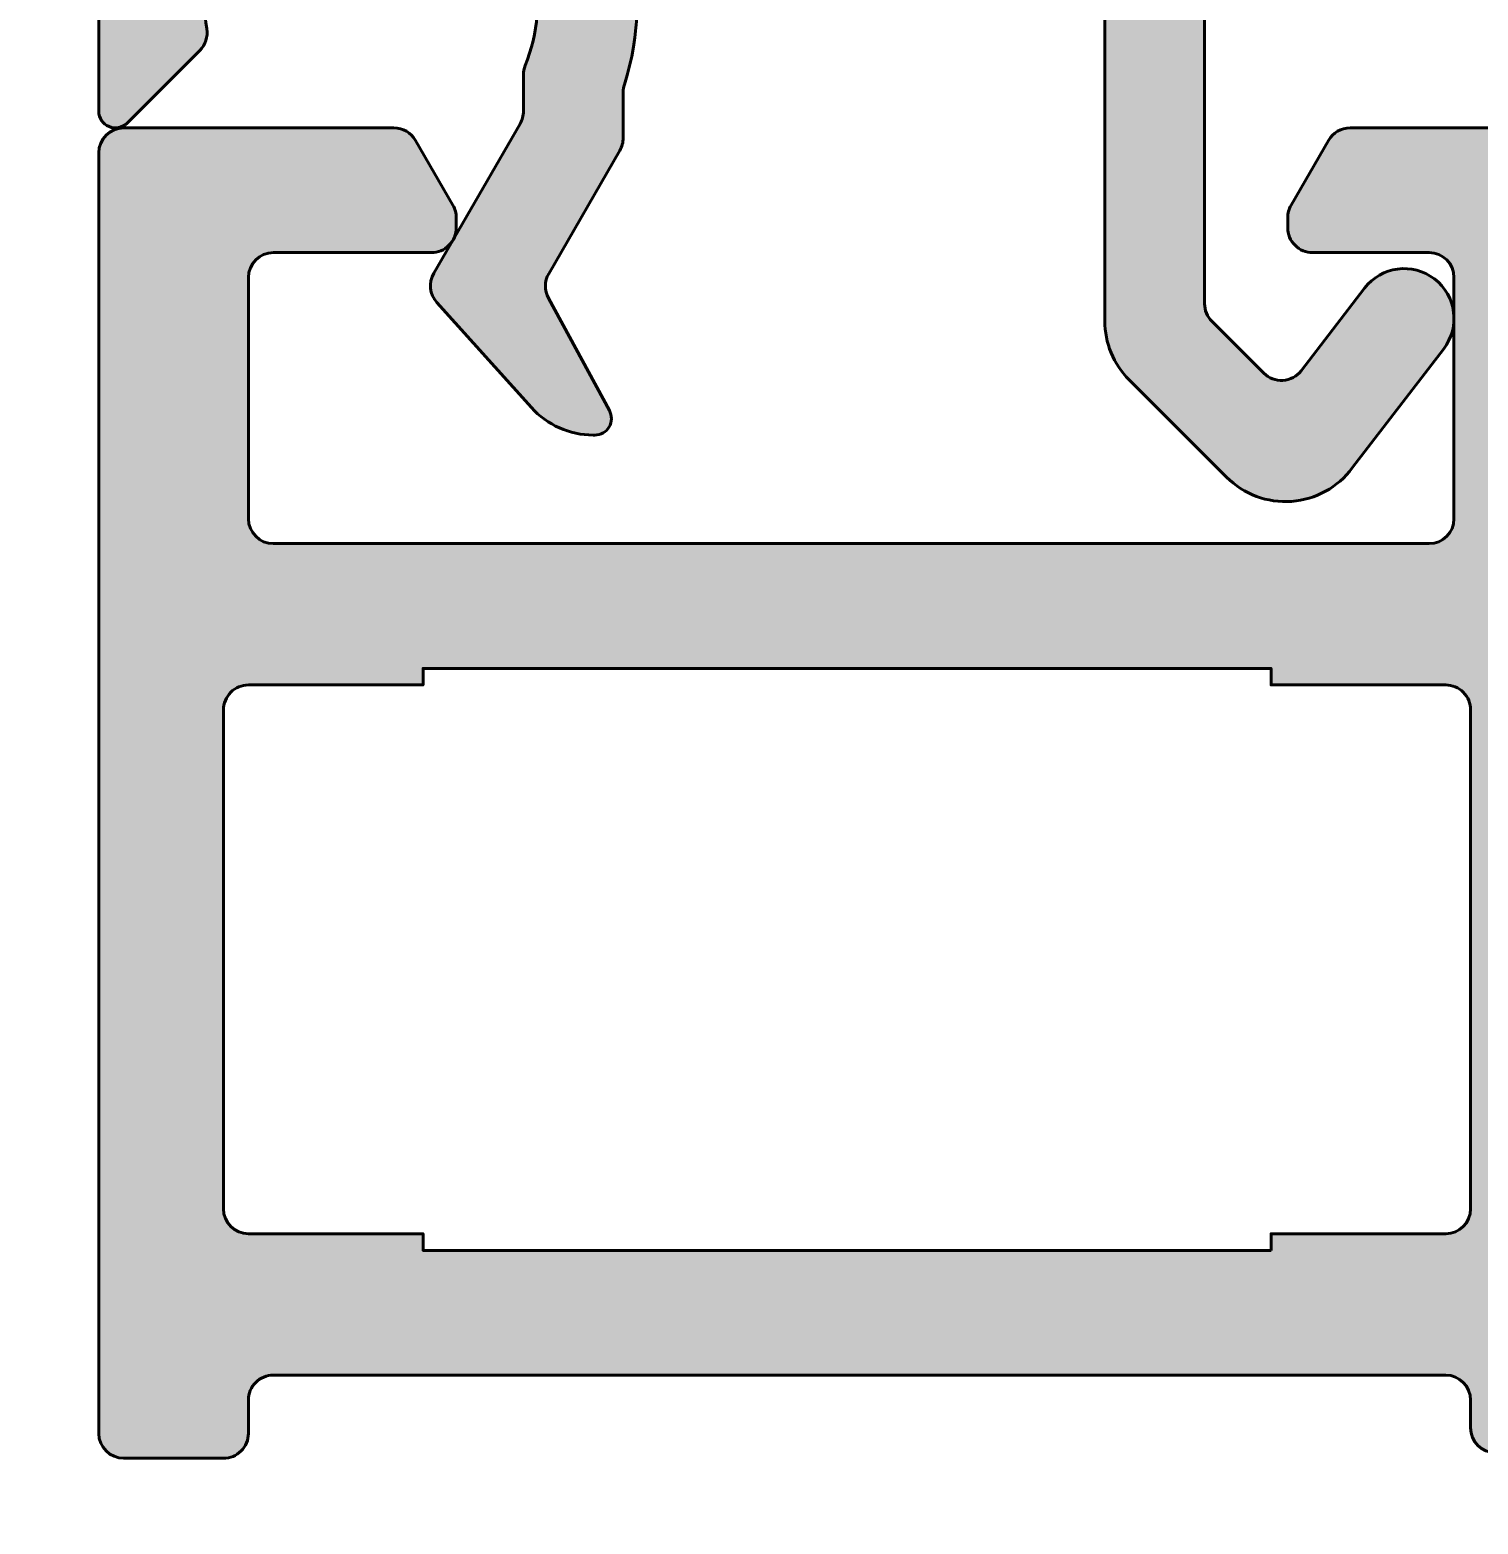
# Model space of a CAD drawing. Header units: millimetres. Extents: x -8 to 2550, y -393 to 1062.
# Drawn here: x 872.84 to 890.26, y 202.76 to 220.73 of the extents above; entities that cross this region are included whole.
import ezdxf

# ---------------------------------------------------------------- set-up
doc = ezdxf.new("R2010")
doc.units = ezdxf.units.MM
doc.header["$LTSCALE"] = 0.25
doc.header["$MEASUREMENT"] = 0
doc.layers.get('0').update_dxf_attribs({"lineweight": 5})
doc.layers.get('Defpoints').update_dxf_attribs({"lineweight": 5})
doc.layers.add('01_Aluminum', color=4, linetype='Continuous', lineweight=40)
doc.layers.add('01_Dimension', color=251, linetype='Continuous', lineweight=9)
doc.layers.add('01_Fill Aluminum', color=7, linetype='Continuous', lineweight=0, true_color=0xdcdcdc)
doc.styles.add('Aluk Text', font='GOTHIC.TTF')
doc.dimstyles.new('ALUK Manual 1-1', dxfattribs={"dimtxt": 2.5, "dimasz": 1, "dimexe": 2, "dimexo": 4, "dimgap": 1.5, "dimtad": 3, "dimdec": 1, "dimdsep": 46, "dimtxsty": 'Aluk Text', "dimblk": 'DOT', "dimcen": 0, "dimclrd": 256, "dimclre": 256, "dimclrt": 2, "dimaunit": 1, "dimadec": 0, "dimazin": 0, "dimtfac": 0.7, "dimtdec": 1, "dimtmove": 0, "dimatfit": 3, "dimldrblk": 'DOT', "dimfxl": 1, "dimtolj": 2, "dimlwd": -1, "dimlwe": -1, "dimarcsym": 0})

# ---------------------------------------------------------------- blocks, each defined once
blk = doc.blocks.new('u20007')
at = {"layer": '01_Fill Aluminum', "ltscale": 0.25}
h = blk.add_hatch(color=256, dxfattribs=at)
h.dxf.hatch_style = 1
edge = h.paths.add_edge_path(flags=16)
edge.add_line((2.700000000003911, 3.900000000000091), (2.700000000003911, 1.799999999999727))
edge.add_arc((3.000000000003638, 1.799999999999727), 0.2999999999997272, 180, 270)
edge.add_line((3.000000000003638, 1.5), (9.000000000006366, 1.5))
edge.add_arc((9.000000000005912, 1.799999999999272), 0.2999999999992722, 270.0000000000868, 360.0000000000869)
edge.add_line((9.300000000005184, 1.799999999999727), (9.300000000005184, 3.900000000000091))
edge.add_line((9.300000000005184, 3.900000000000091), (9.500000000003183, 3.900000000000091))
edge.add_line((9.500000000003183, 3.900000000000091), (9.500000000001819, 8.099999999999909))
edge.add_line((9.500000000001819, 8.099999999999909), (9.30000000000382, 8.099999999999909))
edge.add_line((9.30000000000382, 8.099999999999909), (9.30000000000382, 10.19999999999982))
edge.add_arc((9.00000000000432, 10.2000000000005), 0.2999999999994998, 359.9999999998697, 449.9999999998697)
edge.add_line((9.000000000005002, 10.5), (3.000000000002274, 10.5))
edge.add_arc((3.000000000002501, 10.20000000000005), 0.2999999999999545, 90.00000000004343, 180.0000000000434)
edge.add_line((2.700000000002547, 10.19999999999982), (2.700000000002547, 8.099999999999909))
edge.add_line((2.700000000002547, 8.099999999999909), (2.500000000003638, 8.099999999999909))
edge.add_line((2.500000000003638, 8.099999999999909), (2.500000000005002, 3.900000000000091))
edge.add_line((2.500000000005002, 3.900000000000091), (2.700000000003911, 3.900000000000091))
edge = h.paths.add_edge_path()
edge.add_arc((30.90000000000384, 2), 0.7000000000002728, 180, 269.9999999999814)
edge.add_line((30.90000000000362, 1.299999999999727), (37.10000000000355, 1.300000000000182))
edge.add_arc((37.10000000000355, 2), 0.6999999999998181, 270, 360)
edge.add_line((37.80000000000337, 2), (37.80000000000337, 3.199999999999818))
edge.add_arc((37.5000000000033, 3.199999999999932), 0.3000000000000682, 359.9999999999783, 449.9999999999783)
edge.add_line((37.50000000000341, 3.5), (36.80000000000337, 3.5))
edge.add_arc((36.80000000000337, 3.800000000000182), 0.3000000000001819, 180, 270, ccw=False)
edge.add_arc((37.200000000003, 3.800000000000182), 0.6999999999998181, 90, 180, ccw=False)
edge.add_line((37.200000000003, 4.5), (38.70000000000323, 4.5))
edge.add_arc((38.70000000000312, 4.199999999999932), 0.3000000000000682, -2.1714186004828662e-11, 89.99999999997829, ccw=False)
edge.add_line((39.00000000000318, 4.199999999999818), (39.00000000000318, 0.3000000000001819))
edge.add_arc((38.70000000000323, 0.2999999999999545), 0.2999999999999545, -89.99999999995657, 4.3428372009657323e-11, ccw=False)
edge.add_line((38.70000000000346, 0), (0.3000000000001819, 0))
edge.add_arc((0.2999999999997272, 0.2999999999997272), 0.2999999999997272, 180.0000000000869, 270.0000000000868, ccw=False)
edge.add_line((0, 0.2999999999992724), (0, 1.199999999999818))
edge.add_arc((0.3000000000001819, 1.199999999999818), 0.3000000000001819, 90, 180, ccw=False)
edge.add_line((0.3000000000001819, 1.5), (0.7000000000039108, 1.5))
edge.add_arc((0.7000000000034562, 1.800000000000182), 0.3000000000001819, 270.0000000000868, 360)
edge.add_line((1.000000000003638, 1.800000000000182), (1.000000000003638, 10.19911967894222))
edge.add_line((1.000000000003638, 10.19911967894222), (1.000000000003638, 10.20000000000027))
edge.add_arc((0.7000000000037971, 10.20000000000016), 0.2999999999998408, 2.171258662546913e-11, 90.00000000002171)
edge.add_line((0.7000000000036835, 10.5), (0.3667966235900622, 10.5))
edge.add_arc((0.3667966235902895, 10.80000000000018), 0.3000000000001819, 180, 269.9999999999566, ccw=False)
edge.add_line((0.06679662359010763, 10.80000000000018), (0.06679662359010763, 12.15716389006548))
edge.add_arc((0.3667966235900654, 12.15716389006573), 0.2999999999999578, 165.2335376605682, 180.0000000000478, ccw=False)
edge.add_line((0.0767047997148893, 12.23362782745289), (0.3475067720225979, 13.26100675587122))
edge.add_arc((0.06123736778819641, 13.35072759068278), 0.3000000000000046, 342.5982793228656, 420.3673421366597)
edge.add_arc((0.3084560614562258, 13.78533421454065), 0.2000000000000568, 179.5982793230137, 240.3673421368074, ccw=False)
edge.add_line((0.1084609773367902, 13.786736472749), (0.1084609773367902, 15.33783064630325))
edge.add_arc((0.4084609773370718, 15.33783064630314), 0.3000000000002816, 72.59827932291711, 179.9999999999807, ccw=False)
edge.add_line((0.4981818121484594, 15.62410005053789), (2.418850571978282, 15.0221356003417))
edge.add_arc((2.179595012480831, 14.25875052238382), 0.799999999999496, 27.59827932286089, 72.59827932285759, ccw=False)
edge.add_line((2.888569006318676, 14.62936605910727), (3.035498279247122, 14.34829572309263))
edge.add_arc((2.85825478078758, 14.25564183891138), 0.2000000000001271, -92.40172067706192, 27.59827932295002, ccw=False)
edge.add_line((2.849873649018036, 14.05581752449916), (2.561452094726292, 14.06791464620756))
edge.add_line((2.561452094726292, 14.06791464620756), (1.477388884845595, 12.35981774982201))
edge.add_arc((1.983975984915339, 12.03830645912856), 0.6000000000003705, 147.5982793228854, 179.9999999999805)
edge.add_line((1.383975984914969, 12.03830645912876), (1.383975984914969, 12.00002467801551))
edge.add_arc((1.666818697438296, 12.10002467800575), 0.3000000000426691, 199.4712206296325, 318.1865233489895)
edge.add_arc((2.114010219090511, 11.69999999999994), 0.3000000000000575, 90.00000000000989, 138.18652335383, ccw=False)
edge.add_line((2.11401021909046, 12), (4.619449405288833, 12))
edge.add_arc((4.619449405288606, 12.29999999999995), 0.2999999999999545, 270.0000000000434, 360.0000000000434)
edge.add_line((4.91944940528856, 12.30000000000018), (4.91944940528856, 12.70000000000073))
edge.add_line((4.91944940528856, 12.70000000000073), (4.672231095225015, 14.26675938966491))
edge.add_arc((4.869449405289086, 14.30000000000044), 0.2000000000000158, 90.00000000000739, 189.5671293125979, ccw=False)
edge.add_line((4.86944940528906, 14.50000000000045), (6.469449405289197, 14.5))
edge.add_arc((6.469449405289066, 14.30000000000009), 0.1999999999999122, -9.567129312632687, 89.9999999999626, ccw=False)
edge.add_line((6.666667715353015, 14.26675938966446), (6.419449405288788, 12.70000000000073))
edge.add_line((6.419449405288788, 12.70000000000073), (6.41944940528856, 12.30000000000018))
edge.add_arc((6.719449405288742, 12.30000000000018), 0.3000000000001819, 180, 270)
edge.add_line((6.719449405288742, 12), (9.224888591487797, 12))
edge.add_arc((9.224888591583028, 11.69999999995719), 0.3000000000428091, 41.81347666438728, 90.00000001818768, ccw=False)
edge.add_arc((9.672080113188432, 12.10002467801542), 0.2999999999999799, 221.8134766462161, 340.5287793655257)
edge.add_line((9.954922825663061, 12.00002467801551), (9.954922825663061, 12.03830645912876))
edge.add_arc((9.35492282566269, 12.03830645912856), 0.6000000000003709, 1.950740204629751e-11, 32.40172067711465)
edge.add_line((9.861509925732435, 12.35981774982201), (8.777446715850829, 14.06791464620756))
edge.add_line((8.777446715850829, 14.06791464620756), (8.489025161559994, 14.05581752449916))
edge.add_arc((8.480644029790449, 14.25564183891138), 0.2000000000001273, 152.40172067705, 272.401720677062, ccw=False)
edge.add_line((8.303400531330908, 14.34829572309263), (8.450329804258445, 14.62936605910727))
edge.add_arc((9.159303798096706, 14.25875052238277), 0.8000000000003548, 107.40172067708619, 152.4017206770859, ccw=False)
edge.add_line((8.920048238599747, 15.0221356003417), (10.84071699842957, 15.62410005053789))
edge.add_arc((10.93043783324051, 15.33783064630348), 0.2999999999998243, -4.519051799434237e-11, 107.40172067702, ccw=False)
edge.add_line((11.23043783324033, 15.33783064630325), (11.23043783324033, 13.786736472749))
edge.add_arc((11.0304427491211, 13.78533421454028), 0.1999999999998529, -60.367342136692685, 0.4017206770939765, ccw=False)
edge.add_arc((11.27766144278963, 13.35072759068306), 0.299999999999888, 119.632657863407, 197.4017206771961)
edge.add_line((10.99139203855543, 13.26100675587122), (11.29009182387892, 12.12778803242873))
edge.add_arc((11.00000000000397, 12.05132409504159), 0.2999999999997343, -5.331912689143792e-11, 14.766462339437396, ccw=False)
edge.add_line((11.30000000000371, 12.05132409504131), (11.30000000000371, 2.670156001164742))
edge.add_arc((12.30000000000357, 2.670156001164869), 0.9999999999998685, 180.0000000000073, 268.2642954110766)
edge.add_line((12.2697108733629, 1.670614822019616), (17.90000000000191, 1.5))
edge.add_line((17.90000000000191, 1.5), (28.70000000000346, 1.500000000000455))
edge.add_arc((28.70000000000368, 1.800000000000409), 0.2999999999999545, 269.9999999999566, 359.9999999999566)
edge.add_line((29.00000000000364, 1.800000000000182), (29.00000000000364, 3.199999999999818))
edge.add_arc((28.70000000000346, 3.199999999999818), 0.3000000000001819, 0, 90)
edge.add_line((28.70000000000346, 3.5), (27.80000000000348, 3.500000000000455))
edge.add_arc((27.80000000000365, 3.800000000000466), 0.3000000000000114, 179.9999999999674, 269.99999999996743, ccw=False)
edge.add_line((27.50000000000364, 3.800000000000637), (27.50000000000364, 4.200000000000273))
edge.add_arc((27.80000000000359, 4.200000000000045), 0.2999999999999545, 89.99999999997829, 179.9999999999566, ccw=False)
edge.add_line((27.80000000000371, 4.5), (30.80000000000337, 4.5))
edge.add_arc((30.80000000000359, 3.799999999999955), 0.7000000000000455, 1.858779796748422e-11, 90.00000000001859, ccw=False)
edge.add_arc((31.20000000000346, 3.800000000000182), 0.3000000000001819, -90, 0, ccw=False)
edge.add_line((31.20000000000346, 3.5), (30.50000000000364, 3.5))
edge.add_arc((30.50000000000364, 3.199999999999818), 0.3000000000001819, 90, 180)
edge.add_line((30.20000000000346, 3.199999999999818), (30.20000000000357, 2))
edge = h.paths.add_edge_path(flags=16)
edge.add_line((2.5, 52.90000000000009), (2.700000000000728, 52.90000000000009))
edge.add_line((2.700000000000728, 52.90000000000009), (2.700000000000728, 50.79999999999927))
edge.add_arc((3, 50.79999999999927), 0.2999999999992724, 180, 270)
edge.add_line((3, 50.5), (9, 50.5))
edge.add_arc((9.000000000000455, 50.79999999999973), 0.2999999999997272, 269.9999999999131, 359.9999999999131)
edge.add_line((9.300000000000182, 50.79999999999927), (9.300000000000182, 52.90000000000009))
edge.add_line((9.300000000000182, 52.90000000000009), (9.5, 52.90000000000009))
edge.add_line((9.5, 52.90000000000009), (9.5, 63.09999999999945))
edge.add_line((9.5, 63.09999999999945), (9.300000000000182, 63.09999999999945))
edge.add_line((9.300000000000182, 63.09999999999945), (9.300000000000182, 65.20000000000027))
edge.add_arc((9.000000000000682, 65.19999999999959), 0.2999999999994998, 1.302755197529629e-10, 90.00000000013027)
edge.add_line((9, 65.49999999999909), (3, 65.49999999999909))
edge.add_arc((2.999999999999773, 65.20000000000005), 0.299999999999045, 89.99999999995657, 179.9999999999566)
edge.add_line((2.700000000000728, 65.20000000000027), (2.700000000000728, 63.09999999999945))
edge.add_line((2.700000000000728, 63.09999999999945), (2.5, 63.09999999999945))
edge.add_line((2.5, 63.09999999999945), (2.5, 52.90000000000009))
edge = h.paths.add_edge_path()
edge.add_arc((2.858242133151571, 46.74435816108839), 0.1999999999999049, 332.4017206770909, 452.401720677102)
edge.add_line((2.849861001381896, 46.94418247550038), (2.561439447090152, 46.93208535379199))
edge.add_line((2.561439447090152, 46.93208535379199), (1.477376237209455, 48.64018225017799))
edge.add_arc((1.983963337279251, 48.96169354087146), 0.6000000000004228, 180.000000000021, 212.4017206771133, ccw=False)
edge.add_line((1.383963337278828, 48.96169354087124), (1.383963337278828, 48.99997532198449))
edge.add_arc((1.666806049801991, 48.89997532199392), 0.3000000000426243, 41.81347665098639, 160.5287793702972, ccw=False)
edge.add_arc((2.11399757145377, 49.29999999999988), 0.2999999999998764, 221.8134766462711, 270.0000000000616)
edge.add_line((2.113997571454092, 49), (4.619449405288833, 48.99999999999955))
edge.add_arc((4.619449405288947, 48.6999999999997), 0.2999999999998408, 2.1714186004828662e-11, 90.00000000002171, ccw=False)
edge.add_line((4.919449405288788, 48.69999999999982), (4.919449405288788, 48.29999999999973))
edge.add_line((4.919449405288788, 48.29999999999973), (4.672231095225129, 46.73324061033509))
edge.add_arc((4.8694494052892, 46.69999999999956), 0.2000000000000155, 170.4328706874026, 269.9999999999926)
edge.add_line((4.869449405289174, 46.49999999999955), (6.469449405289197, 46.5))
edge.add_arc((6.469449405289171, 46.70000000000002), 0.2000000000000171, 270.0000000000074, 369.5671293125974)
edge.add_line((6.666667715353242, 46.73324061033554), (6.419449405288901, 48.29999999999973))
edge.add_line((6.419449405288901, 48.29999999999973), (6.419449405288674, 48.69999999999982))
edge.add_arc((6.719449405288572, 48.69999999999965), 0.2999999999998977, 89.99999999996737, 179.9999999999674, ccw=False)
edge.add_line((6.719449405288742, 48.99999999999955), (9.224901239124279, 49))
edge.add_arc((9.224901239220133, 49.30000000004257), 0.3000000000425729, 269.9999999816932, 318.1865233355167)
edge.add_arc((9.672092760825162, 48.89997532198436), 0.2999999999999266, 19.471220634523092, 138.186523353834, ccw=False)
edge.add_line((9.954935473299656, 48.99997532198449), (9.954935473299656, 48.96169354087124))
edge.add_arc((9.354935473299234, 48.96169354087146), 0.6000000000004224, 327.59827932288675, 359.99999999997897, ccw=False)
edge.add_line((9.86152257336903, 48.64018225017799), (8.777459363487424, 46.93208535379199))
edge.add_line((8.777459363487424, 46.93208535379199), (8.489037809196589, 46.94418247550038))
edge.add_arc((8.480656677426914, 46.74435816108839), 0.1999999999999073, 87.59827932289818, 207.598279322909)
edge.add_line((8.303413178967503, 46.65170427690737), (8.45034245189504, 46.37063394089273))
edge.add_arc((9.159316445733355, 46.74124947761737), 0.800000000000463, 207.5982793229206, 252.5982793229208)
edge.add_line((8.920060886236456, 45.9778643996583), (10.84072964606617, 45.37589994946211))
edge.add_arc((10.93045048087727, 45.66216935369629), 0.2999999999996532, 252.5982793229357, 360.0000000000027)
edge.add_line((11.23045048087693, 45.6621693536963), (11.23045048087693, 47.213263527251))
edge.add_arc((11.03045539675771, 47.21466578545974), 0.199999999999837, 359.5982793229024, 420.3673421366949)
edge.add_arc((11.27767409042621, 47.64927240931694), 0.2999999999998845, 162.5982793228035, 240.36734213659412, ccw=False)
edge.add_line((10.99140468619203, 47.73899324412878), (11.26486669925725, 48.77646393738723))
edge.add_arc((11.55495852313259, 48.69999999999983), 0.3000000000001693, 90.00000000003052, 165.2335376605322, ccw=False)
edge.add_line((11.55495852313243, 49), (14.2000000000005, 49.00000000000045))
edge.add_arc((14.19999999999992, 48.70000000000037), 0.3000000000000824, -1.8985701899509877e-11, 89.99999999988938, ccw=False)
edge.add_line((14.5, 48.70000000000027), (14.5, 48.09999999999945))
edge.add_arc((14.79999999999961, 48.09999999999979), 0.2999999999996081, 180.0000000000638, 270.0000000001095)
edge.add_line((14.80000000000018, 47.80000000000018), (15, 47.80000000000018))
edge.add_arc((15, 48.80000000000018), 1, 270, 360)
edge.add_line((16, 48.80000000000018), (16, 51.94944465005347))
edge.add_arc((15.70000000000053, 51.94944465005368), 0.2999999999994714, 359.9999999999592, 419.9999999998779)
edge.add_line((15.85000000000082, 52.20925227118823), (15.06961524227154, 52.65980762113531))
edge.add_arc((14.91961524227057, 52.39999999999853), 0.3000000000017454, 59.99999999997848, 90.00000000000577)
edge.add_line((14.91961524227054, 52.70000000000027), (14.80000000000223, 52.70000000000118))
edge.add_arc((14.80000000000006, 52.40000000000112), 0.3000000000000611, 89.99999999958645, 180.0000000000231)
edge.add_line((14.5, 52.400000000001), (14.5, 51))
edge.add_arc((14.20000000000085, 50.99999999999942), 0.2999999999991481, -89.9999999998501, 1.1129941412946209e-10, ccw=False)
edge.add_line((14.20000000000164, 50.70000000000027), (11.30000000000018, 50.70000000000027))
edge.add_arc((11.30000000000007, 51.00000000000035), 0.3000000000000753, 180.0000000000665, 270.0000000000207, ccw=False)
edge.add_line((11, 51), (11, 64.89999999999918))
edge.add_arc((11.30000000000064, 64.89999999999964), 0.3000000000006366, 90.00000000008691, 180.0000000000869, ccw=False)
edge.add_line((11.30000000000018, 65.20000000000027), (14.20000000000152, 65.20000000000027))
edge.add_arc((14.19999999999993, 64.9000000000002), 0.3000000000000682, -1.9542767404345796e-10, 89.99999999969498, ccw=False)
edge.add_line((14.5, 64.89999999999918), (14.5, 63))
edge.add_arc((14.79999999999984, 63.00000000000011), 0.2999999999998355, 180.0000000000203, 270.0000000000662)
edge.add_line((14.80000000000018, 62.70000000000027), (14.91961524227054, 62.69999999999982))
edge.add_arc((14.91961524227136, 63.00000000000156), 0.300000000001738, 269.9999999998433, 299.999999999848)
edge.add_line((15.06961524227154, 62.74019237886432), (15.85000000000082, 63.19074772881049))
edge.add_arc((15.70000000000074, 63.45055534994492), 0.2999999999992548, 300.0000000000987, 360.000000000152)
edge.add_line((16, 63.45055534994572), (16, 66.70000000000027))
edge.add_arc((15.70000000000085, 66.70000000000086), 0.2999999999991481, 359.9999999998887, 449.9999999998501)
edge.add_line((15.70000000000164, 67), (0.3000000000001819, 67))
edge.add_arc((0.2999999999999545, 66.70000000000005), 0.2999999999999545, 89.99999999995657, 179.9999999999566)
edge.add_line((0, 66.70000000000027), (0, 65.49999999999909))
edge.add_arc((0.2999999999993975, 65.49999999999967), 0.2999999999993975, 180.0000000001113, 270.0000000001498)
edge.add_line((0.3000000000001819, 65.20000000000027), (0.7000000000007276, 65.19999999999982))
edge.add_arc((0.7000000000002672, 64.90000000000009), 0.2999999999997272, -1.737134880386293e-10, 89.99999999991212, ccw=False)
edge.add_line((1, 64.89999999999918), (1, 50.80000000000018))
edge.add_arc((0.6999999999997044, 50.8000000000003), 0.3000000000002956, 270.0000000000434, 359.9999999999783, ccw=False)
edge.add_line((0.6999999999999318, 50.5), (0.3667966235901758, 50.5))
edge.add_arc((0.3667966235902895, 50.19999999999993), 0.3000000000000682, 90.00000000002171, 180.0000000000217)
edge.add_line((0.06679662359022132, 50.19999999999982), (0.06679662359022132, 48.84278812684579))
edge.add_arc((0.366796623590211, 48.84278812684554), 0.2999999999999897, 179.9999999999525, 194.7664623394306)
edge.add_line((0.07670479971500299, 48.76632418945837), (0.3474941243864578, 47.73899324412878))
edge.add_arc((0.06122472015204752, 47.64927240931722), 0.3000000000000119, -60.36734213665858, 17.4017206771332, ccw=False)
edge.add_arc((0.3084434138200805, 47.21466578545935), 0.2000000000000512, 119.6326578631918, 180.4017206769873)
edge.add_line((0.10844832970065, 47.213263527251), (0.10844832970065, 45.6621693536963))
edge.add_arc((0.408448329700763, 45.66216935369663), 0.300000000000113, 180.0000000000624, 287.4017206771267)
edge.add_line((0.4981691645123192, 45.37589994946211), (2.418837924342142, 45.9778643996583))
edge.add_arc((2.17958236484469, 46.74124947761618), 0.7999999999994963, 287.4017206771425, 332.4017206771391)
edge.add_line((2.888556358682536, 46.37063394089273), (3.035485631610982, 46.65170427690737))
at = {"layer": '01_Aluminum'}
blk.add_lwpolyline([(16, 48.80000000000018), (16, 51.94944465005347, 0.2679491924307437), (15.85000000000082, 52.20925227118823), (15.06961524227154, 52.65980762113531, 0.1316524975875167), (14.91961524227054, 52.70000000000027), (14.80000000000223, 52.70000000000118, 0.414213562375326), (14.5, 52.400000000001), (14.5, 51, -0.4142135623728952), (14.20000000000164, 50.70000000000027), (11.30000000000018, 50.70000000000027, -0.4142135623728619), (11, 51), (11, 64.89999999999918, -0.4142135623730951), (11.30000000000018, 65.20000000000027), (14.20000000000152, 65.20000000000027, -0.414213562372529), (14.5, 64.89999999999918), (14.5, 63, 0.4142135623733281), (14.80000000000018, 62.70000000000027), (14.91961524227054, 62.69999999999982, 0.1316524975874178), (15.06961524227154, 62.74019237886432), (15.85000000000082, 63.19074772881049, 0.2679491924313713), (16, 63.45055534994572), (16, 66.70000000000027, 0.4142135623728952), (15.70000000000164, 67), (0.3000000000001819, 67, 0.414213562373095), (0, 66.70000000000027), (0, 65.49999999999909, 0.4142135623732948), (0.3000000000001819, 65.20000000000027), (0.7000000000007276, 65.19999999999982, -0.4142135623735279), (1, 64.89999999999918), (1, 50.80000000000018, -0.414213562372762), (0.6999999999999318, 50.5), (0.3667966235901758, 50.5, 0.414213562373095), (0.06679662359022132, 50.19999999999982)], format="xyb", dxfattribs=at)
blk.add_lwpolyline([(2.5, 52.90000000000009), (2.700000000000728, 52.90000000000009), (2.700000000000728, 50.79999999999927, 0.414213562373095), (3, 50.5), (9, 50.5, 0.414213562373095), (9.300000000000182, 50.79999999999927), (9.300000000000182, 52.90000000000009), (9.5, 52.90000000000009), (9.5, 63.09999999999945), (9.300000000000182, 63.09999999999945), (9.300000000000182, 65.20000000000027, 0.414213562373095), (9, 65.49999999999909), (3, 65.49999999999909, 0.4142135623730951), (2.700000000000728, 65.20000000000027), (2.700000000000728, 63.09999999999945), (2.5, 63.09999999999945)], format="xyb", close=True, dxfattribs=at)
blk = doc.blocks.new('_Dot')
at = {"color": 0, "linetype": 'ByBlock', "lineweight": -2}
blk.add_line((-0.5, 0), (-1, 0), dxfattribs=at)
at = {"color": 0, "linetype": 'ByBlock', "const_width": 0.5}
blk.add_lwpolyline([(-0.25, 0, 1), (0.25, 0, 1)], format="xyb", close=True, dxfattribs=at)
blk = doc.blocks.new('*D153')
at = {"layer": '01_Dimension', "ltscale": 0.25, "transparency": 16777216}
for p, q in [((869.8705560558992, 234.546602011162), (861.6705560558999, 234.546602011162)), ((863.6705560558999, 233.546602011162), (863.6705560558999, 220.5470020111451)), ((869.9705560558969, 219.5470020111451), (861.6705560558999, 219.5470020111451))]:
    blk.add_line(p, q, dxfattribs=at)
at = {"layer": 'Defpoints', "color": 0, "ltscale": 0.25, "transparency": 16777216}
for p in [(873.8705560558992, 234.546602011162), (863.6705560558999, 219.5470020111451), (873.9705560558969, 219.5470020111451)]:
    blk.add_point(p, dxfattribs=at)
at = {"layer": '01_Dimension', "ltscale": 0.25, "transparency": 16777216}
for p, rotation in [((863.6705560558999, 234.546602011162), 90), ((863.6705560558999, 219.5470020111451), 270)]:
    blk.add_blockref('_Dot', p, dxfattribs=dict(at, rotation=rotation))
at = {"layer": '01_Dimension', "color": 2, "ltscale": 0.25, "transparency": 16777216, "insert": (860.8891148594346, 227.0468020111533), "char_height": 2.5, "attachment_point": 5, "rotation": 90, "style": 'Aluk Text'}
blk.add_mtext('\\A2;15', dxfattribs=at)
blk = doc.blocks.new('*D155')
at = {"layer": '01_Dimension', "ltscale": 0.25, "transparency": 16777216}
for p, q in [((873.6705560558964, 199.8470020111452), (873.6705560558964, 191.5470020111449)), ((940.6705560558964, 199.8470020111452), (940.6705560558964, 191.5470020111449)), ((874.6705560558964, 193.5470020111449), (939.6705560558964, 193.5470020111449))]:
    blk.add_line(p, q, dxfattribs=at)
at = {"layer": 'Defpoints', "color": 0, "ltscale": 0.25, "transparency": 16777216}
for p in [(873.6705560558964, 203.8470020111452), (940.6705560558964, 203.8470020111452), (940.6705560558964, 193.5470020111449)]:
    blk.add_point(p, dxfattribs=at)
at = {"layer": '01_Dimension', "ltscale": 0.25, "transparency": 16777216, "rotation": 180}
blk.add_blockref('_Dot', (873.6705560558964, 193.5470020111449), dxfattribs=at)
at = {"layer": '01_Dimension', "ltscale": 0.25, "transparency": 16777216}
blk.add_blockref('_Dot', (940.6705560558964, 193.5470020111449), dxfattribs=at)
at = {"layer": '01_Dimension', "color": 2, "ltscale": 0.25, "transparency": 16777216, "insert": (907.1705560558964, 196.3598844040749), "char_height": 2.5, "attachment_point": 5, "style": 'Aluk Text'}
blk.add_mtext('\\A2;67', dxfattribs=at)
blk = doc.blocks.new('n20822')
at = {"layer": '01_Fill Aluminum', "ltscale": 0.25}
h = blk.add_hatch(color=256, dxfattribs=at)
h.dxf.hatch_style = 1
edge = h.paths.add_edge_path()
edge.add_arc((2.707827212122993, -6.649999997776831), 0.5999999999998471, -127.52440746489492, 52.47559253510519, ccw=False)
edge.add_line((2.342367611214286, -7.1258563627689), (0.9103902011156606, -6.025917485583705))
edge.add_arc((1.50621211277877, -5.222800900285383), 0.9999999999995592, 134.9999999999843, 233.42875347948672, ccw=False)
edge.add_line((0.7991053315927275, -4.515694119098953), (1.971906231879075, -3.342893218811696))
edge.add_arc((2.679013013065505, -4.049999999998366), 1.000000000000004, 89.99999999998641, 134.9999999999903, ccw=False)
edge.add_line((2.679013013065742, -3.049999999998363), (18.39718316038625, -3.049999999999272))
edge.add_arc((18.39718316038606, -2.749999999999375), 0.2999999999998977, 270.0000000000367, 360.5354589856046)
edge.add_line((18.69717005966322, -2.74719638411807), (18.60274869547447, 7.355889584151555))
edge.add_arc((18.30276179619713, 7.353085968270531), 0.3000000000000717, 0.5354589855505851, 89.40201936247831)
edge.add_line((18.30589275865259, 7.653069629615857), (9.903631538238187, 7.740764953766302))
edge.add_arc((9.898413267479452, 7.240792184857358), 0.500000000000188, 89.40201936251978, 203.3454975757969)
edge.add_arc((6.501324882122107, 5.774575794951605), 3.199999999994139, -107.82978535125062, 23.345497575781508, ccw=False)
edge.add_arc((5.429659075617953, 2.442679578210667), 0.3000000000005427, 72.17021464863821, 89.99999999990044)
edge.add_line((5.429659075618474, 2.742679578211209), (4.878460969081061, 2.742679578211209))
edge.add_arc((4.878460969081801, 3.042679578210738), 0.2999999999995286, 239.9999999998651, 269.9999999998587, ccw=False)
edge.add_line((4.728460969081425, 2.782871957076168), (3.247053374071584, 3.638163030834221))
edge.add_arc((3.097053374072031, 3.37835540969968), 0.2999999999990923, 59.99999999999846, 118.4745479677375)
edge.add_line((2.954022877021089, 3.642064106774342), (1.601234104878131, 2.908337640298669))
edge.add_arc((1.505880440177278, 3.084143438349173), 0.200000000000144, 179.999999999992, 298.4745479676945, ccw=False)
edge.add_line((1.305880440177134, 3.084143438349201), (1.305880440177134, 3.10291483952733))
edge.add_arc((2.305880440177415, 3.102914839526937), 1.000000000000281, 131.9999999999812, 179.9999999999775, ccw=False)
edge.add_line((1.636749833818612, 3.846059665004759), (2.900890728346894, 4.984297238999716))
edge.add_arc((3.101629910254609, 4.761353791355986), 0.3000000000004189, 60.000000000081116, 131.9999999999428, ccw=False)
edge.add_line((3.251629910254451, 5.021161412491892), (5.049999999998363, 3.982871957075076))
edge.add_arc((5.199999999997565, 4.242679578212052), 0.300000000001025, 240.000000000289, 270.0000000002566)
edge.add_line((5.199999999998909, 3.942679578211028), (5.638180328171984, 3.942679578211028))
edge.add_arc((5.638180328171596, 3.642679578212895), 0.2999999999981324, 67.95836551205502, 89.99999999992588, ccw=False)
edge.add_arc((6.501324882126953, 5.774575794961636), 2.000000000004125, 247.9583655121674, 458.9207761804553)
edge.add_arc((6.144667049297255, 8.046754306941239), 0.3000000000003568, 225.0000000000152, 278.92077618050206, ccw=False)
edge.add_line((5.932535014941095, 7.834622272584966), (5.058578643761393, 8.708578643765577))
edge.add_arc((5.199999999998944, 8.850000000002268), 0.1999999999997333, 90.00000000001017, 224.9999999998258, ccw=False)
edge.add_line((5.199999999998909, 9.050000000002001), (19.79999999999927, 9.050000000002001))
edge.add_arc((19.79999999999882, 8.850000000001728), 0.2000000000002728, -1.3028511602897197e-10, 89.99999999986971, ccw=False)
edge.add_line((19.99999999999909, 8.850000000001273), (19.99999999999909, -11.14999999999782))
edge.add_arc((19.70000000000587, -11.15000204919667), 0.3000000000002173, -90.00000981993531, 0.00039136815217943877, ccw=False)
edge.add_line((19.69999994858881, -11.45000204919688), (18.50000210065991, -11.45000180925035))
edge.add_arc((18.50000204924305, -11.75000180925013), 0.2999999999997866, 89.99999018010342, 180.0000000000763)
edge.add_line((18.20000204924327, -11.75000180925053), (18.20000204924327, -13.18486951183877))
edge.add_arc((17.90000204924355, -13.18486951183846), 0.29999999999972, 287.9999999999806, 359.99999999994134, ccw=False)
edge.add_line((17.99270714755585, -13.47018646672677), (16.56117587697554, -13.93531917231121))
edge.add_arc((16.46847077866108, -13.65000221742502), 0.2999999999983652, 270.0000000004973, 288.0000000004977, ccw=False)
edge.add_line((16.46847077866369, -13.95000221742339), (16.20000204924327, -13.95000221742339))
edge.add_arc((16.20000204924332, -13.65000221742315), 0.3000000000002387, 180.0000000000109, 269.9999999999891, ccw=False)
edge.add_line((15.90000204924308, -13.65000221742321), (15.90000204924308, -12.75000129833552))
edge.add_arc((15.6000020492429, -12.75000129833552), 0.3000000000001819, 0, 90)
edge.add_line((15.6000020492429, -12.45000129833534), (14.44503270022597, -12.45000129833534))
edge.add_arc((14.4450327002257, -12.75000129833646), 0.3000000000011198, 89.99999999994843, 125.0000049749138)
edge.add_line((14.27295974798199, -12.5042556999897), (12.96113753460668, -13.42280367233889))
edge.add_arc((12.78906458236351, -13.1770580739933), 0.2999999999998511, 214.9999527308011, 305.00000497495677, ccw=False)
edge.add_line((12.54331882711631, -13.34913080215756), (12.31388857389084, -13.02146986798743))
edge.add_arc((12.55963432913823, -12.84939713982349), 0.2999999999998292, 124.9999813687756, 214.9999527307307, ccw=False)
edge.add_line((12.38756147814365, -12.60365147058292), (13.51859069268266, -11.81169683673124))
edge.add_arc((14.66574303264793, -13.45000129833488), 1.999999999999542, 90.00000000000682, 124.99998136881109, ccw=False)
edge.add_line((14.6657430326477, -11.45000129833534), (15.95154543355875, -11.45000129833534))
edge.add_arc((15.95154543355877, -11.15000129833577), 0.2999999999995655, 269.9999999999959, 310.0000000000173)
edge.add_line((16.14438171646452, -11.37981463127107), (18.59193386628067, -9.342371958498916))
edge.add_arc((18.39999999999945, -9.11180441747456), 0.2999999999994603, 309.7753833808264, 360)
edge.add_line((18.69999999999891, -9.11180441747456), (18.69999999999891, -4.549999999998363))
edge.add_arc((18.39999999999873, -4.549999999998363), 0.3000000000001819, 0, 90)
edge.add_line((18.39999999999873, -4.249999999998181), (2.886119794252409, -4.249999999998181))
edge.add_arc((2.886119794252767, -4.549999999997901), 0.29999999999972, 90.00000000006835, 135.0000000001107)
edge.add_line((2.67398775989659, -4.337867965642545), (2.050610666637112, -4.961245058902023))
edge.add_arc((2.262742700992417, -5.173377093257573), 0.2999999999992408, 134.9999999999669, 232.4755925350739)
edge.add_line((2.08001290053835, -5.411305275752966), (3.0732868130317, -6.174143632784762))
at = {"layer": '01_Aluminum'}
for points in [[(9.439347269457357, 7.042654834869609, -0.6443033928898776), (5.521516144747693, 2.728270682503535, 0.07795444858949582), (5.429659075618474, 2.742679578211209), (4.878460969081061, 2.742679578211209, -0.1316524975873675), (4.728460969081425, 2.782871957076168), (3.247053374071584, 3.638163030834221, 0.2608278656966967), (2.954022877021089, 3.642064106774342), (1.601234104878131, 2.908337640298669, -0.568509392757338), (1.305880440177134, 3.084143438349201), (1.305880440177134, 3.10291483952733, -0.2125565616700053), (1.636749833818612, 3.846059665004759), (2.900890728346894, 4.984297238999716, -0.3249196962322391), (3.251629910254451, 5.021161412491892), (5.049999999998363, 3.982871957075076, 0.131652497587252), (5.199999999998909, 3.942679578211028), (5.638180328171984, 3.942679578211028, -0.09647240044991158), (5.750764400426306, 3.920752997786622, 1.314619193601215), (6.191187636188261, 7.750383196683288, -0.2397131860925365), (5.932535014941095, 7.834622272584966), (5.058578643761393, 8.708578643765577, -0.6681786379181361), (5.199999999998909, 9.050000000002001), (19.79999999999927, 9.050000000002001, -0.414213562373095)], [(18.39999999999873, -4.249999999998181), (2.886119794252409, -4.249999999998181, 0.19891236737985), (2.67398775989659, -4.337867965642545), (2.050610666637112, -4.961245058902023, 0.4529657504803397), (2.08001290053835, -5.411305275752966), (3.0732868130317, -6.174143632784762, -1), (2.342367611214286, -7.1258563627689), (0.9103902011156606, -6.025917485583705, -0.457987513693656), (0.7991053315927275, -4.515694119098953), (1.971906231879075, -3.342893218811696, -0.1989123673796754), (2.679013013065742, -3.049999999998363), (18.39718316038625, -3.049999999999272, 0.4169534590324688)]]:
    blk.add_lwpolyline(points, format="xyb", dxfattribs=at)
blk = doc.blocks.new('*D172')
at = {"layer": '01_Dimension', "ltscale": 0.25, "transparency": 16777216}
for p, q in [((869.970556055896, 219.5470020111451), (861.6705560559012, 219.5470020111451)), ((863.6705560559012, 218.5470020111451), (863.6705560559012, 204.5470020111451)), ((869.970556055896, 203.5470020111451), (861.6705560559012, 203.5470020111451))]:
    blk.add_line(p, q, dxfattribs=at)
at = {"layer": 'Defpoints', "color": 0, "ltscale": 0.25, "transparency": 16777216}
for p in [(873.970556055896, 219.5470020111451), (863.6705560559012, 203.5470020111451), (873.970556055896, 203.5470020111451)]:
    blk.add_point(p, dxfattribs=at)
at = {"layer": '01_Dimension', "ltscale": 0.25, "transparency": 16777216}
for p, rotation in [((863.6705560559012, 219.5470020111451), 90), ((863.6705560559012, 203.5470020111451), 270)]:
    blk.add_blockref('_Dot', p, dxfattribs=dict(at, rotation=rotation))
at = {"layer": '01_Dimension', "color": 2, "ltscale": 0.25, "transparency": 16777216, "insert": (860.857673662971, 211.5470020111448), "char_height": 2.5, "attachment_point": 5, "rotation": 90, "style": 'Aluk Text'}
blk.add_mtext('\\A2;16', dxfattribs=at)

msp = doc.modelspace()

# ---------------------------------------------------------------- block references
at = {"layer": '01_Dimension', "ltscale": 0.25}
for name, p, rotation in [('u20007', (940.6705560558964, 203.547002011145), 90), ('n20822', (882.7205560559, 214.5466020111628), 90.00000000000001)]:
    msp.add_blockref(name, p, dxfattribs=dict(at, rotation=rotation))

# ---------------------------------------------------------------- dimensions: what is measured, and where the dimension line sits
for base, p1, p2, picture, middle in [((863.6705560558999, 219.5470020111451), (873.8705560558988, 234.5466020111619), (873.9705560558964, 219.547002011145), '*D153', (860.8891148594346, 227.0468020111533)), ((863.6705560559012, 203.5470020111451), (873.9705560558956, 219.547002011145), (873.9705560558956, 203.547002011145), '*D172', (860.857673662971, 211.5470020111448))]:
    dim = msp.add_linear_dim(base=base, p1=p1, p2=p2, angle=90, dimstyle='ALUK Manual 1-1', override={"dimfxl": 0}, dxfattribs=at)
    dim.commit()
    dim.dimension.update_dxf_attribs({"geometry": picture, "text_midpoint": middle})
dim = msp.add_linear_dim(base=(940.6705560558964, 193.5470020111449), p1=(873.6705560558964, 203.8470020111452), p2=(940.6705560558964, 203.8470020111452), dimstyle='ALUK Manual 1-1', override={"dimfxl": 0}, dxfattribs=at)
dim.commit()
dim.dimension.update_dxf_attribs({"geometry": '*D155', "text_midpoint": (907.1705560558964, 196.3598844040749)})

doc.saveas('drawing.dxf')
